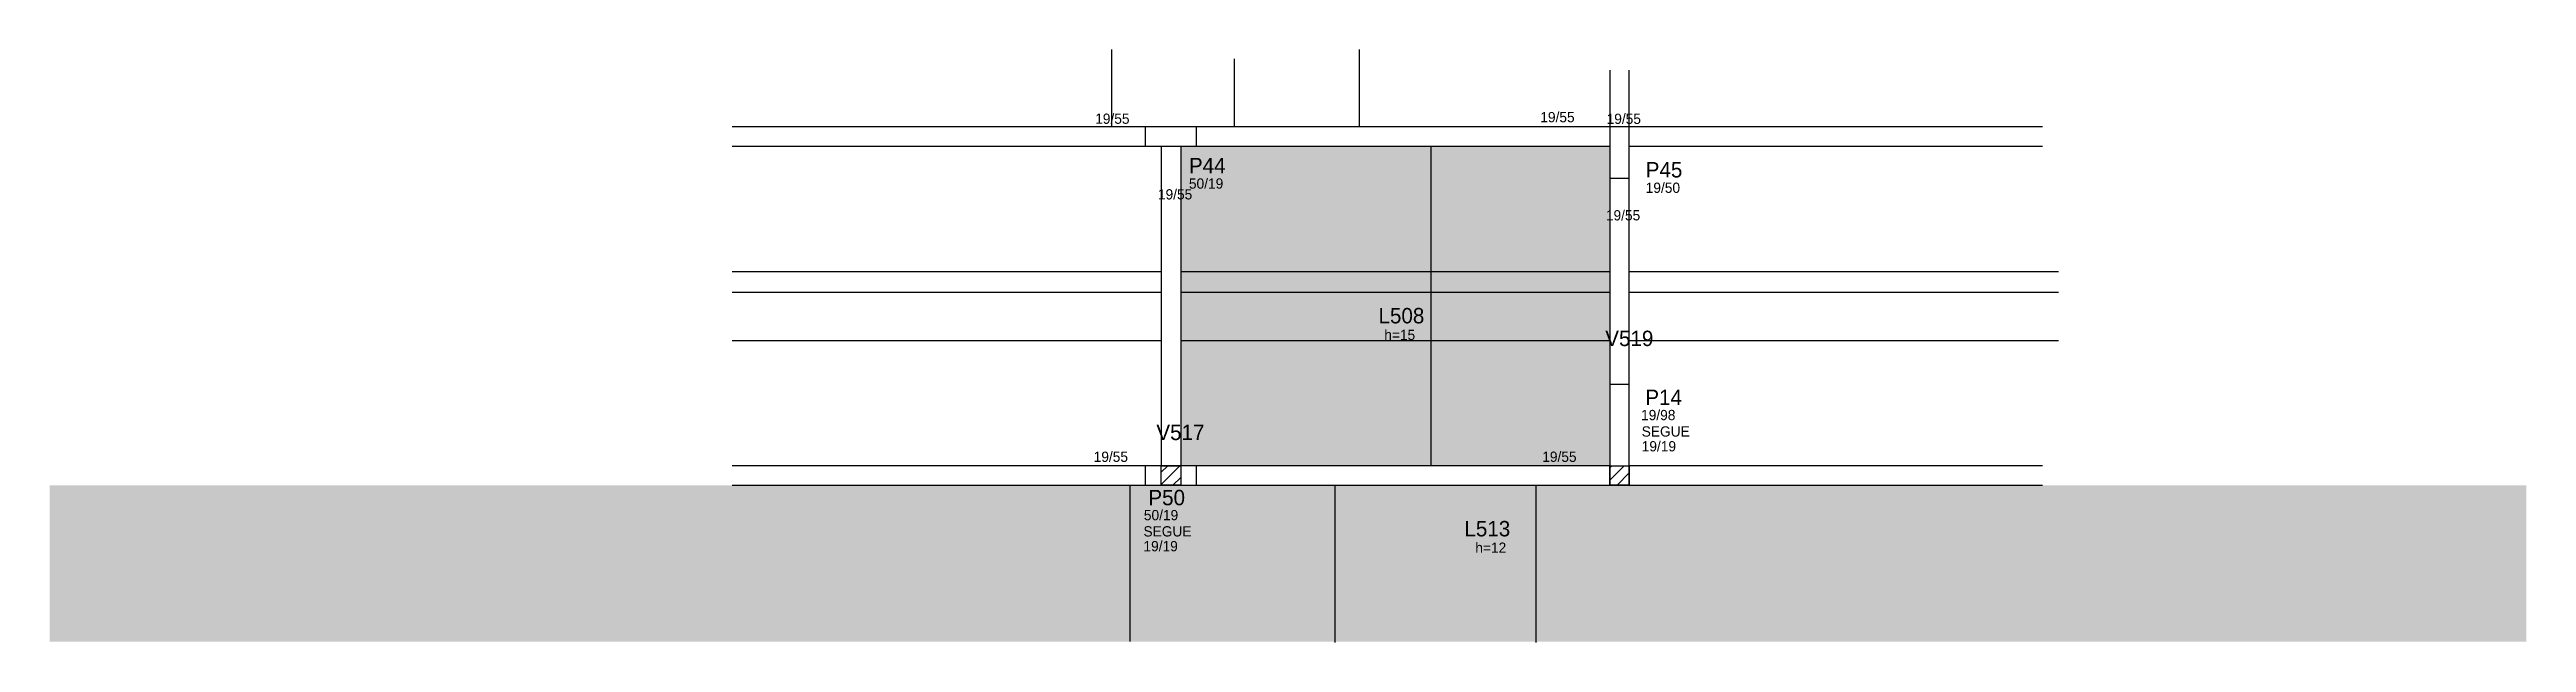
# Model space of a CAD drawing. Header units: metres. Extents: x 3824 to 6237, y 3015 to 3592.
import ezdxf

# ---------------------------------------------------------------- set-up
doc = ezdxf.new("R2010")
doc.units = ezdxf.units.M
for name, color, linetype in [('3', 7, 'Continuous'), ('4', 7, 'Continuous'), ('7', 7, 'Continuous'), ('Hachura', 7, 'Continuous'), ('Painéis', 7, 'Continuous'), ('REAPROVEITAMENTO', 7, 'Continuous')]:
    doc.layers.add(name, color=color, linetype=linetype)

msp = doc.modelspace()

# ---------------------------------------------------------------- hatches: boundary and pattern name
at = {"layer": 'Hachura'}
h = msp.add_hatch(color=7, dxfattribs=at)
h.dxf.hatch_style = 1
h.paths.add_polyline_path([(4925.7, 3355.9), (5343.7, 3355.9), (5343.7, 3355.9), (5343.7, 3375.9), (5343.7, 3375.9), (4925.7, 3375.9), (4925.7, 3375.9), (4925.7, 3355.9)])
at = {"layer": 'REAPROVEITAMENTO'}
h = msp.add_hatch(color=7, dxfattribs=at)
h.dxf.hatch_style = 1
h.paths.add_polyline_path([(5343.7, 3186.9), (4925.7, 3186.9), (4925.7, 3186.9), (4925.7, 3497.9), (4925.7, 3497.9), (5343.7, 3497.9), (5343.7, 3497.9), (5343.7, 3186.9)])
h = msp.add_hatch(color=7, dxfattribs=at)
h.dxf.hatch_style = 1
h.paths.add_polyline_path([(3823.7, 3167.9), (3823.7, 3015.9), (3823.7, 3015.9), (6236.7, 3015.9), (6236.7, 3015.9), (6236.7, 3167.9), (6236.7, 3167.9), (3823.7, 3167.9)])

# ---------------------------------------------------------------- linework, layer by layer
at = {"layer": '3', "color": 7, "lineweight": 25}
for p, q in [((4906.7, 3497.9), (4906.7, 3186.9)), ((4925.7, 3497.9), (4925.7, 3186.9)), ((4906.7, 3168.7), (4925, 3186.9)), ((4906.7, 3180.7), (4913, 3186.9)), ((5343.7, 3172.9), (5357.7, 3186.9)), ((5343.7, 3184.9), (5345.7, 3186.9)), ((4918, 3167.9), (4925.7, 3175.6)), ((5350.8, 3167.9), (5362.7, 3179.9))]:
    msp.add_line(p, q, dxfattribs=at)
for points in [[(5343.7, 3571.9), (5343.7, 3516.9)], [(5362.7, 3516.9), (5362.7, 3571.9)], [(4891.2, 3516.9), (4488.7, 3516.9)], [(5343.7, 3516.9), (4941.2, 3516.9)], [(5765.2, 3516.9), (5362.7, 3516.9)], [(4488.7, 3497.9), (4891.2, 3497.9)], [(4941.2, 3497.9), (5343.7, 3497.9)], [(5362.7, 3497.9), (5765.2, 3497.9)], [(5343.7, 3466.9), (5343.7, 3265.9)], [(5362.7, 3265.9), (5362.7, 3466.9)], [(4891.2, 3186.9), (4488.7, 3186.9)], [(5343.7, 3186.9), (4941.2, 3186.9)], [(5765.2, 3186.9), (5362.7, 3186.9)], [(4488.7, 3167.9), (4891.2, 3167.9)], [(4941.2, 3167.9), (5343.7, 3167.9)], [(5362.7, 3167.9), (5765.2, 3167.9)]]:
    msp.add_lwpolyline(points, dxfattribs=at)
at = {"layer": '7', "color": 7, "lineweight": 25}
for points in [[(4891.2, 3497.9), (4941.2, 3497.9), (4941.2, 3516.9), (4891.2, 3516.9), (4891.2, 3497.9)], [(5343.7, 3466.9), (5362.7, 3466.9), (5362.7, 3516.9), (5343.7, 3516.9), (5343.7, 3466.9)], [(5343.7, 3167.9), (5362.7, 3167.9), (5362.7, 3265.9), (5343.7, 3265.9), (5343.7, 3167.9)], [(4891.2, 3167.9), (4941.2, 3167.9), (4941.2, 3186.9), (4891.2, 3186.9), (4891.2, 3167.9)], [(4906.7, 3186.9), (4925.7, 3186.9), (4925.7, 3167.9), (4906.7, 3167.9), (4906.7, 3186.9)], [(5343.7, 3186.9), (5362.7, 3186.9), (5362.7, 3167.9), (5343.7, 3167.9), (5343.7, 3186.9)]]:
    msp.add_lwpolyline(points, dxfattribs=at)
at = {"layer": 'Painéis', "color": 7, "lineweight": 25}
for p, q in [((4858.2, 3591.9), (4858.2, 3516.9)), ((4977.7, 3582.9), (4977.7, 3516.9)), ((5099.7, 3591.9), (5099.7, 3516.9)), ((5169.7, 3186.9), (5169.7, 3497.9)), ((4488.7, 3375.9), (4906.7, 3375.9)), ((4488.7, 3355.9), (4906.7, 3355.9)), ((4925.7, 3375.9), (5343.7, 3375.9)), ((4925.7, 3355.9), (5343.7, 3355.9)), ((5362.7, 3375.9), (5780.7, 3375.9)), ((5362.7, 3355.9), (5780.7, 3355.9)), ((4488.7, 3308.9), (4906.7, 3308.9)), ((4925.7, 3308.9), (5343.7, 3308.9)), ((5362.7, 3308.9), (5780.7, 3308.9)), ((4876.2, 3167.9), (4876.2, 3015.9)), ((5075.7, 3167.9), (5075.7, 3015)), ((5271.7, 3167.9), (5271.7, 3015))]:
    msp.add_line(p, q, dxfattribs=at)

# ---------------------------------------------------------------- texts
at = {"layer": '3', "color": 7, "lineweight": 25}
for s, p in [('19/55', (4842.4, 3519.7)), ('19/55', (5276, 3521.2)), ('19/55', (5340.6, 3519.6)), ('19/55', (4903.5, 3446.1)), ('50/19', (4933.7, 3456.6)), ('19/50', (5378.7, 3452.5)), ('19/55', (5339.9, 3425.7)), ('h=15', (5124, 3309.3)), ('19/98', (5374.2, 3231.3)), ('SEGUE', (5374.8, 3215.3)), ('19/19', (5374.8, 3200.9)), ('19/55', (4840.9, 3190.7)), ('19/55', (5277.9, 3190.7)), ('50/19', (4889.8, 3133.9)), ('SEGUE', (4889.4, 3118.1)), ('19/19', (4889.4, 3103.7)), ('h=12', (5212.7, 3102.2))]:
    msp.add_text(s, height=10, dxfattribs=at).set_placement(p)
at = {"layer": '4', "color": 7, "lineweight": 25}
for s, p in [('P44', (4933.7, 3471.6)), ('P45', (5378.7, 3467.5)), ('L508', (5118.4, 3325.5)), ('V519', (5339.3, 3303.4)), ('P14', (5378.3, 3246)), ('V517', (4902, 3211.9)), ('P50', (4894.2, 3148.5)), ('L513', (5202.1, 3118.2))]:
    msp.add_text(s, height=15, dxfattribs=at).set_placement(p)

doc.saveas('drawing.dxf')
